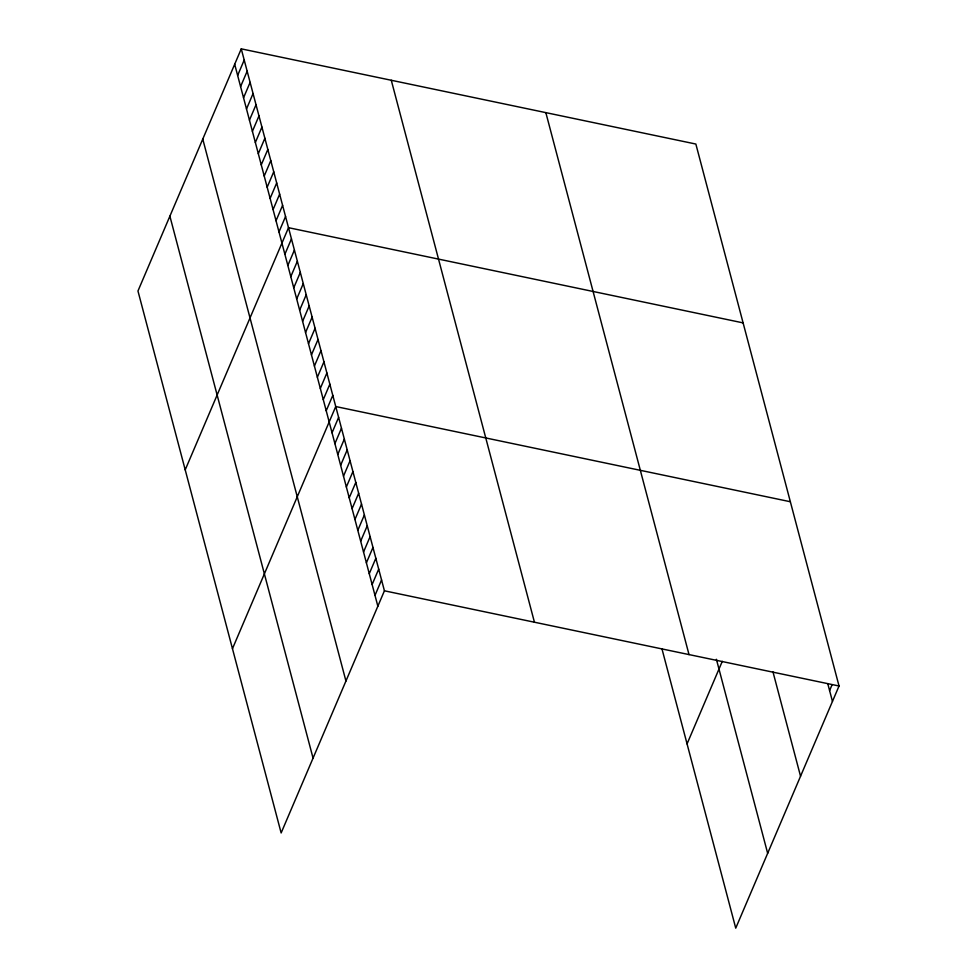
<?xml version="1.0" encoding="UTF-8"?>
<svg xmlns="http://www.w3.org/2000/svg" width="977" height="977" viewBox="0 0 977 977"><rect width="100%" height="100%" fill="white"/><g stroke="black" fill="none" stroke-linecap="round" stroke-linejoin="round"><path stroke-width="1.47" d="M241.258 48.85L137.965 290.999L281.144 832.954L384.425 590.804L241.258 48.85L695.856 144.046L839.035 686.001L735.742 928.15L661.966 648.875M237.643 75.437L244.213 60.024M240.586 86.611L247.157 71.211M243.542 97.785L250.112 82.386M246.497 108.972L253.067 93.56M249.453 120.147L256.023 104.734M252.408 131.321L258.978 115.921M255.351 142.495L261.921 127.095M258.307 153.682L264.877 138.27M261.262 164.857L267.832 149.444M264.217 176.031L270.788 160.631M267.173 187.218L273.743 171.805M270.116 198.392L276.686 182.98M273.071 209.566L279.642 194.167M276.027 220.741L282.597 205.341M278.982 231.928L285.553 216.515M185.215 469.852L288.508 227.69L743.106 322.886M284.881 254.276L291.451 238.876M287.836 265.463L294.407 250.051M290.792 276.638L297.362 261.225M293.747 287.812L300.318 272.412M296.69 298.986L303.273 283.586M299.646 310.173L306.216 294.761M302.601 321.348L309.172 305.935M305.557 332.522L312.127 317.122M308.512 343.696L315.082 328.296M311.455 354.883L318.038 339.471M314.411 366.057L320.981 350.645M317.366 377.232L323.937 361.832M320.322 388.419L326.892 373.006M323.277 399.593L329.847 384.181M326.22 410.767L332.803 395.367M232.465 648.691L335.746 406.542L790.356 501.738M332.046 432.787L338.616 417.374M334.903 443.631L341.474 428.219M337.773 454.464L344.344 439.064M340.631 465.308L347.201 449.896M343.501 476.141L350.071 460.741M346.359 486.986L352.929 471.573M349.229 497.818L355.799 482.418M352.086 508.663L358.657 493.251M354.944 519.495L361.527 504.095M357.814 530.34L364.384 514.928M360.672 541.173L367.242 525.773M363.542 552.017L370.112 536.605M366.399 562.85L372.97 547.45M369.269 573.694L375.84 558.282M372.127 584.539L378.697 569.127M374.997 595.372L381.567 579.972M687.063 743.888L722.272 661.356M829.595 690.568L831.989 684.962M384.425 590.804L839.035 686.001M827.8 683.79L832.453 701.401M772.978 671.907L800.542 776.226M716.397 659.28L767.666 853.324M545.838 112.624L689.017 654.59M391.276 80.261L534.443 622.215M234.688 64.262L377.855 606.216M202.764 139.088L345.943 681.042M169.888 216.173L313.055 758.128"/></g></svg>
